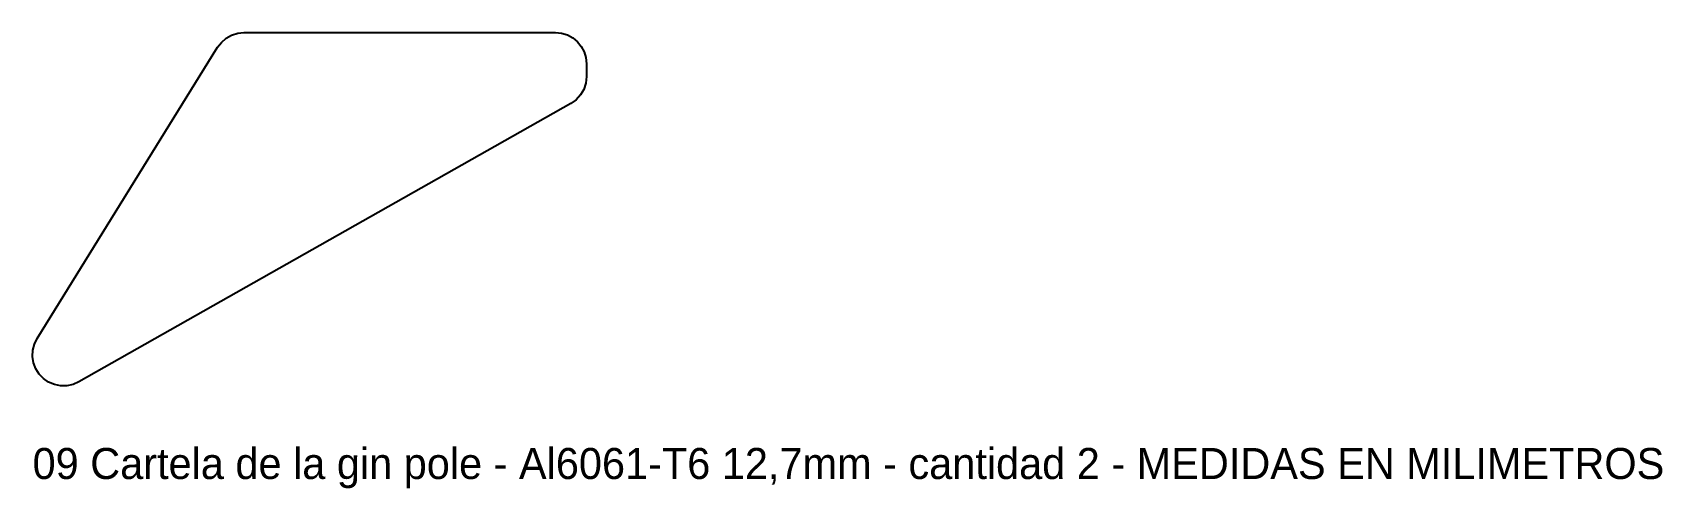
# Model space of a CAD drawing. Header units: millimetres. Extents: x -137 to 73, y -49 to 10.
import ezdxf

# ---------------------------------------------------------------- set-up
doc = ezdxf.new("R2010")
doc.units = ezdxf.units.MM
doc.layers.add('CORTE', color=1, linetype='Continuous')
doc.layers.add('NOTAS', color=3, linetype='Continuous')

msp = doc.modelspace()

# ---------------------------------------------------------------- linework, layer by layer
at = {"layer": 'CORTE'}
msp.add_lwpolyline([(-113.59, 8.11), (-113.09, 8.75), (-112.48, 9.28), (-111.77, 9.67), (-110.99, 9.92), (-110.19, 10), (-70, 10), (-69.22, 9.92), (-68.47, 9.7), (-67.78, 9.33), (-67.17, 8.83), (-66.67, 8.22), (-66.3, 7.53), (-66.08, 6.78), (-66, 6), (-66, 4.33), (-66.09, 3.5), (-66.35, 2.69), (-66.78, 1.97), (-67.35, 1.34), (-68.03, 0.85), (-131.49, -35.01), (-132.23, -35.33), (-133.02, -35.5), (-133.83, -35.51), (-134.63, -35.35), (-135.38, -35.03), (-136.04, -34.57), (-136.61, -33.99), (-137.04, -33.3), (-137.32, -32.54), (-137.45, -31.74), (-137.41, -30.93), (-137.21, -30.15), (-136.85, -29.42), (-113.59, 8.11)], close=True, dxfattribs=at)

# ---------------------------------------------------------------- texts
at = {"layer": 'NOTAS'}
msp.add_text('09 Cartela de la gin pole - Al6061-T6 12,7mm - cantidad 2 - MEDIDAS EN MILIMETROS', height=4, dxfattribs=at).set_placement((-137.45, -47.51))

doc.saveas('drawing.dxf')
